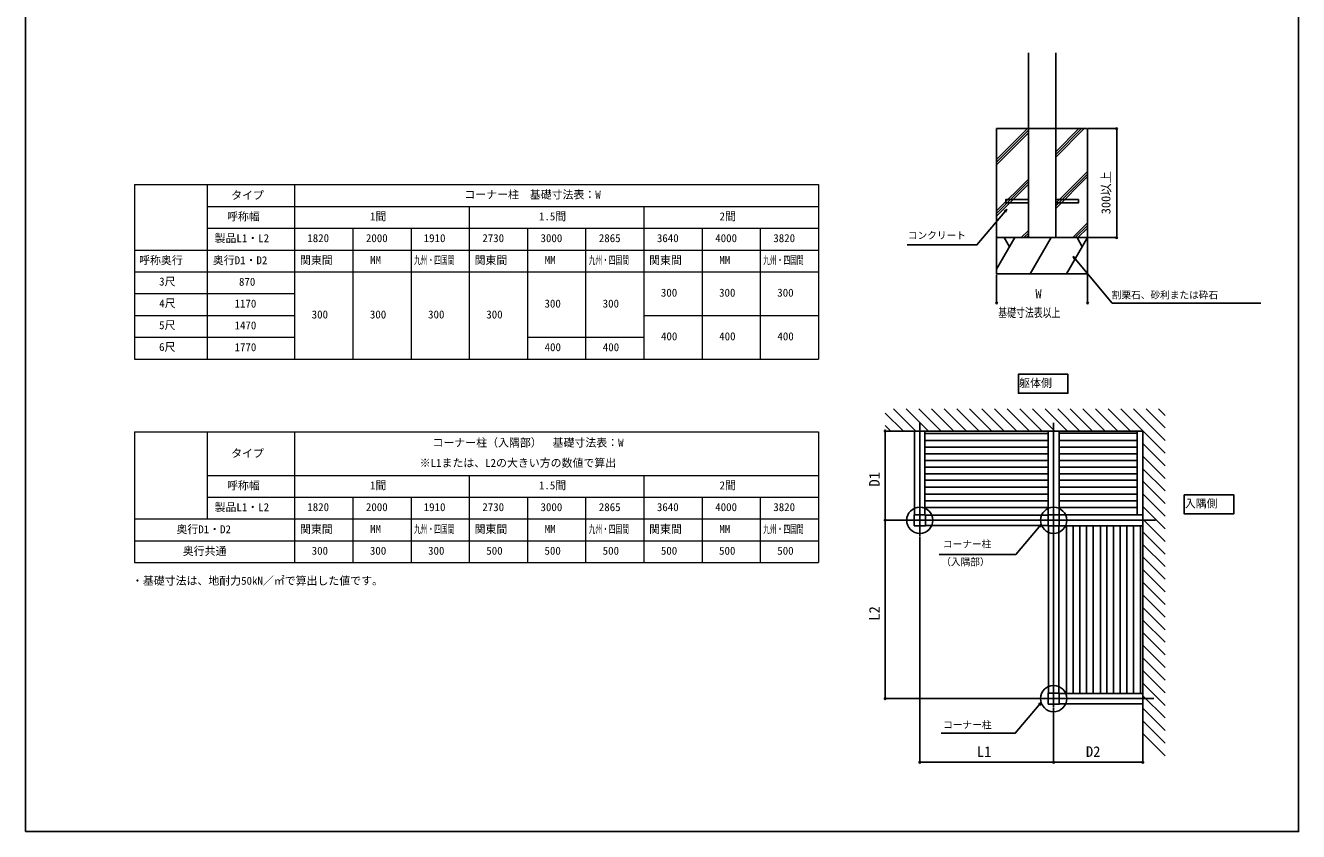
# Model space of a CAD drawing. Units: millimetres, scale not verified. Extents: x -875 to 875, y -1304 to 1297.
# Drawn here: x -875 to 875, y -1304 to -195 of the extents above; entities that cross this region are included whole.
import ezdxf
from ezdxf.enums import TextEntityAlignment as Align

# ---------------------------------------------------------------- set-up
doc = ezdxf.new("R2010")
doc.units = ezdxf.units.MM
doc.header["$LTSCALE"] = 8
doc.layers.add('0-1_TABLE1', color=7, linetype='Continuous', lineweight=18)
for name, color, linetype in [('0-2_USER1', 3, 'Continuous'), ('0-4_YKK_12', 2, 'Continuous'), ('0-6_YKK_A1', 4, 'Continuous'), ('0-7_YKK_D', 6, 'Continuous'), ('0-8_YKK_ZWAK', 7, 'Continuous')]:
    doc.layers.add(name, color=color, linetype=linetype)
doc.styles.add('ＭＳ ゴシック', font='')
doc.styles.get('ＭＳ ゴシック').set_extended_font_data('MS Gothic')

msp = doc.modelspace()

# ---------------------------------------------------------------- linework, layer by layer
at = {"layer": '0-1_TABLE1'}
for p, q in [((-725, -414.2), (215, -414.2)), ((-725, -414.2), (-725, -654.2)), ((-625, -414.2), (-625, -654.2)), ((-505, -414.2), (-505, -654.2)), ((215, -414.2), (215, -654.2)), ((-625, -444.2), (215, -444.2)), ((-265, -444.2), (-265, -654.2)), ((-25, -444.2), (-25, -654.2)), ((-625, -474.2), (215, -474.2)), ((-425, -474.2), (-425, -654.2)), ((-345, -474.2), (-345, -654.2)), ((-185, -474.2), (-185, -654.2)), ((-105, -474.2), (-105, -654.2)), ((55, -474.2), (55, -654.2)), ((135, -474.2), (135, -654.2)), ((-725, -504.2), (215, -504.2)), ((-725, -534.2), (215, -534.2)), ((-725, -564.2), (-505, -564.2)), ((-725, -594.2), (-505, -594.2)), ((-25, -594.2), (215, -594.2)), ((-725, -624.2), (-505, -624.2)), ((-185, -624.2), (-25, -624.2)), ((-725, -654.2), (215, -654.2)), ((-725, -754.2), (215, -754.2)), ((-725, -754.2), (-725, -934.2)), ((-625, -754.2), (-625, -874.2)), ((-505, -754.2), (-505, -934.2)), ((215, -754.2), (215, -934.2)), ((-625, -814.2), (215, -814.2)), ((-265, -814.2), (-265, -934.2)), ((-25, -814.2), (-25, -934.2)), ((-625, -844.2), (215, -844.2)), ((-425, -844.2), (-425, -934.2)), ((-345, -844.2), (-345, -934.2)), ((-185, -844.2), (-185, -934.2)), ((-105, -844.2), (-105, -934.2)), ((55, -844.2), (55, -934.2)), ((135, -844.2), (135, -934.2)), ((-725, -874.2), (215, -874.2)), ((-725, -904.2), (215, -904.2)), ((-725, -934.2), (215, -934.2))]:
    msp.add_line(p, q, dxfattribs=at)
at = {"layer": '0-2_USER1'}
for points in [[(490, -699.2), (490, -675.2), (558, -675.2), (558, -701.2), (490, -701.2)], [(718, -865.2), (718, -841.2), (786, -841.2), (786, -867.2), (718, -867.2)]]:
    msp.add_lwpolyline(points, close=True, dxfattribs=at)
at = {"layer": '0-4_YKK_12'}
for p, q in [((503.75, -487.2), (503.741, -233.177)), ((541.25, -487.2), (541.241, -233.177)), ((503.75, -487.2), (541.25, -487.2)), ((354.366, -741.795), (354.366, -897.322)), ((538.347, -741.795), (538.347, -1132.549)), ((337.156, -875.987), (678.165, -875.987)), ((520.196, -1121.293), (676.04, -1121.293))]:
    msp.add_line(p, q, dxfattribs=at)
for centre in [(354.366, -875.987), (538.347, -875.987), (538.347, -1121.293)]:
    msp.add_circle(centre, 18.026, dxfattribs=at)
at = {"layer": '0-6_YKK_A1'}
for p, q in [((460, -337.2), (460, -537.2)), ((460, -379.603), (502.403, -337.2)), ((460, -383.228), (503.75, -339.478)), ((460, -386.853), (503.75, -343.103)), ((503.75, -337.2), (503.75, -487.2)), ((503.75, -337.2), (503.75, -487.2)), ((503.75, -487.2), (503.75, -337.2)), ((541.25, -337.2), (541.25, -487.2)), ((541.25, -487.2), (541.25, -337.2)), ((541.25, -369.064), (573.114, -337.2)), ((541.25, -372.689), (576.739, -337.2)), ((541.25, -376.314), (580.364, -337.2)), ((585, -337.2), (585, -537.2)), ((541.25, -439.774), (585, -396.024)), ((541.25, -443.399), (585, -399.649)), ((460, -450.314), (503.75, -406.564)), ((460, -453.939), (503.75, -410.189)), ((460, -457.564), (503.75, -413.814)), ((541.25, -447.024), (585, -403.274)), ((503.75, -434.95), (472.5, -434.95)), ((541.249, -434.95), (572.499, -434.95)), ((541.25, -434.95), (572.5, -434.95)), ((503.749, -439.45), (472.499, -439.45)), ((503.75, -439.45), (472.5, -439.45)), ((541.25, -439.45), (572.5, -439.45)), ((564.535, -487.2), (585, -466.735)), ((568.16, -487.2), (585, -470.36)), ((460, -487.2), (585, -487.2)), ((460, -530.501), (485, -487.2)), ((477.783, -499.7), (470.566, -487.2)), ((493.824, -487.2), (503.75, -477.274)), ((497.449, -487.2), (503.75, -480.899)), ((501.074, -487.2), (503.75, -484.524)), ((503.75, -487.2), (541.25, -487.2)), ((503.75, -487.2), (541.25, -487.2)), ((506.132, -537.2), (535, -487.2)), ((556.132, -537.2), (585, -487.2)), ((577.783, -499.7), (570.566, -487.2)), ((571.785, -487.2), (585, -473.985)), ((585, -537.2), (460, -537.2)), ((306.867, -728.452), (331.748, -753.333)), ((318.43, -722.67), (349.094, -753.333)), ((335.776, -722.67), (366.44, -753.333)), ((353.122, -722.67), (383.785, -753.333)), ((370.468, -722.67), (401.131, -753.333)), ((387.814, -722.67), (418.477, -753.333)), ((405.16, -722.67), (435.823, -753.333)), ((422.505, -722.67), (453.169, -753.333)), ((439.851, -722.67), (470.515, -753.333)), ((457.197, -722.67), (487.86, -753.333)), ((474.543, -722.67), (505.206, -753.333)), ((491.889, -722.67), (522.552, -753.333)), ((509.234, -722.67), (539.898, -753.333)), ((526.58, -722.67), (557.244, -753.333)), ((543.926, -722.67), (574.589, -753.333)), ((561.272, -722.67), (591.935, -753.333)), ((578.618, -722.67), (609.281, -753.333)), ((595.964, -722.67), (626.627, -753.333)), ((613.309, -722.67), (643.973, -753.333)), ((630.655, -722.67), (691.663, -783.678)), ((648.001, -722.67), (691.663, -766.332)), ((665.347, -722.67), (691.663, -748.986)), ((682.693, -722.67), (691.663, -731.64)), ((306.867, -745.798), (314.402, -753.333)), ((347.29, -868.321), (347.29, -753.333)), ((361.443, -868.321), (361.443, -753.333)), ((361.443, -756.399), (530.681, -756.399)), ((361.443, -766.27), (530.681, -766.27)), ((530.681, -753.333), (530.681, -883.652)), ((546.012, -883.652), (546.012, -753.333)), ((546.012, -756.387), (653.334, -756.387)), ((546.012, -766.258), (653.334, -766.258)), ((585.617, -753.333), (577.956, -753.333)), ((621.391, -753.333), (613.73, -753.333)), ((653.334, -753.333), (653.334, -868.321)), ((361.443, -775.469), (530.681, -775.469)), ((361.443, -784.668), (530.681, -784.668)), ((546.012, -775.457), (653.334, -775.457)), ((546.012, -784.656), (653.334, -784.656)), ((661, -770.36), (691.663, -801.024)), ((361.443, -793.867), (530.681, -793.867)), ((361.443, -803.066), (530.681, -803.066)), ((546.012, -793.855), (653.334, -793.855)), ((546.012, -803.054), (653.334, -803.054)), ((661, -787.706), (691.663, -818.37)), ((361.443, -812.265), (530.681, -812.265)), ((361.443, -820.792), (530.681, -820.792)), ((546.012, -812.253), (653.334, -812.253)), ((546.012, -820.78), (653.334, -820.78)), ((661, -805.052), (691.663, -835.715)), ((661, -822.398), (691.663, -853.061)), ((361.443, -830.664), (530.681, -830.664)), ((361.443, -839.863), (530.681, -839.863)), ((546.012, -830.651), (653.334, -830.651)), ((546.012, -839.85), (653.334, -839.85)), ((661, -839.744), (691.663, -870.407)), ((361.443, -849.062), (530.681, -849.062)), ((546.012, -849.049), (653.334, -849.049)), ((661, -857.089), (691.663, -887.753)), ((361.443, -858.261), (530.681, -858.261)), ((530.681, -868.91), (362.032, -868.91)), ((661, -868.321), (530.681, -868.321)), ((546.012, -858.248), (653.334, -858.248)), ((577.956, -868.312), (585.617, -868.312)), ((613.73, -868.312), (621.391, -868.312)), ((661, -874.435), (691.663, -905.099)), ((347.422, -875.987), (346.681, -875.987)), ((530.681, -883.063), (362.032, -883.063)), ((530.681, -883.652), (661, -883.652)), ((531.27, -883.652), (531.27, -1113.628)), ((545.423, -883.652), (545.423, -1113.628)), ((556.073, -883.652), (556.073, -1114.217)), ((565.272, -883.652), (565.272, -1114.217)), ((574.471, -883.652), (574.471, -1114.217)), ((583.67, -883.652), (583.67, -1114.217)), ((592.869, -883.652), (592.869, -1114.217)), ((602.74, -883.652), (602.74, -1114.217)), ((611.267, -883.652), (611.267, -1114.217)), ((620.466, -883.652), (620.466, -1114.217)), ((629.665, -883.652), (629.665, -1114.217)), ((638.864, -883.652), (638.864, -1114.217)), ((648.063, -883.652), (648.063, -1114.217)), ((657.934, -883.652), (657.934, -1114.217)), ((661, -891.781), (691.663, -922.444)), ((661, -909.127), (691.663, -939.79)), ((661, -926.473), (691.663, -957.136)), ((661, -943.819), (691.663, -974.482)), ((661, -961.164), (691.663, -991.828)), ((661, -978.51), (691.663, -1009.174)), ((661, -995.856), (691.663, -1026.519)), ((661, -1013.202), (691.663, -1043.865)), ((661, -1030.548), (691.663, -1061.211)), ((661, -1047.893), (691.663, -1078.557)), ((661, -1065.239), (691.663, -1095.903)), ((661, -1082.585), (691.663, -1113.248)), ((661, -1099.931), (691.663, -1130.594)), ((661, -1114.217), (546.012, -1114.217)), ((661, -1117.277), (691.663, -1147.94)), ((538.347, -1129.067), (538.347, -1128.067)), ((661, -1128.37), (546.012, -1128.37)), ((661, -1134.623), (691.663, -1165.286)), ((661, -1151.968), (691.663, -1182.632)), ((661, -1169.314), (691.663, -1199.978))]:
    msp.add_line(p, q, dxfattribs=at)
for points in [[(460, -337.2), (552.5, -337.2), (585, -337.2)], [(541.25, -337.2), (541.25, -487.2), (503.75, -487.2)], [(472.499, -439.45), (472.499, -434.95), (503.749, -434.95)], [(472.5, -434.95), (472.5, -439.45), (503.75, -439.45)], [(472.5, -439.45), (472.5, -434.95), (503.75, -434.95)], [(572.499, -434.95), (572.499, -439.45), (541.249, -439.45)], [(572.5, -439.45), (572.5, -434.95), (541.25, -434.95)], [(572.5, -434.95), (572.5, -439.45), (541.25, -439.45)], [(460, -487.2), (585, -487.2), (460, -487.2)], [(661, -1204.006), (661, -753.333), (306.867, -753.333)]]:
    msp.add_lwpolyline(points, dxfattribs=at)
for points in [[(346.701, -883.652), (362.032, -883.652), (362.032, -868.321), (346.701, -868.321)], [(530.681, -1128.959), (546.012, -1128.959), (546.012, -1113.628), (530.681, -1113.628)]]:
    msp.add_lwpolyline(points, close=True, dxfattribs=at)
at = {"layer": '0-7_YKK_D'}
for p, q in [((586, -337.2), (626, -337.2)), ((625, -487.2), (625, -337.2)), ((586, -487.2), (626, -487.2)), ((460, -538.2), (460, -578.2)), ((585, -538.2), (585, -578.2)), ((460, -577.2), (460.068, -577.2)), ((585, -577.2), (584.932, -577.2)), ((305.867, -753.333), (305.701, -753.333)), ((306.701, -753.333), (306.701, -875.987)), ((336.156, -875.987), (305.701, -875.987)), ((336.156, -875.987), (305.701, -875.987)), ((306.701, -875.987), (306.701, -1121.293)), ((354.366, -898.322), (354.366, -1209.959)), ((519.196, -1121.293), (305.701, -1121.293)), ((538.347, -1133.549), (538.347, -1209.959)), ((538.347, -1133.549), (538.347, -1209.959)), ((661, -1129.37), (661, -1209.959)), ((354.366, -1208.959), (538.347, -1208.959)), ((538.347, -1208.959), (661, -1208.959))]:
    msp.add_line(p, q, dxfattribs=at)
for points in [[(473.911, -448.387), (471.179, -451.642), (432.952, -497.2), (337.22, -497.2)], [(470.307, -450.91), (473.911, -448.387), (472.052, -452.374)], [(567.078, -517.191), (565.219, -513.204), (568.823, -515.727)], [(565.219, -513.204), (567.951, -516.459), (618.918, -577.2), (823.006, -577.2)], [(521.221, -881.611), (518.489, -884.867), (486.439, -923.063), (380.801, -923.063)], [(517.616, -884.135), (521.221, -881.611), (519.361, -885.599)], [(521.132, -1126.64), (518.4, -1129.895), (485.622, -1168.959), (383.711, -1168.959)], [(517.528, -1129.163), (521.132, -1126.64), (519.272, -1130.627)]]:
    msp.add_lwpolyline(points, dxfattribs=at)
for centre in [(625, -337.2), (625, -487.2), (460, -577.2), (585, -577.2), (306.701, -753.333), (306.701, -875.987), (306.701, -875.987), (306.701, -1121.293), (354.366, -1208.959), (538.347, -1208.959), (538.347, -1208.959), (661, -1208.959)]:
    msp.add_circle(centre, 1.075, dxfattribs=at)
at = {"layer": '0-8_YKK_ZWAK'}
msp.add_line((-875, 1245.8), (-875, -1304.2), dxfattribs=at)
msp.add_lwpolyline([(-875, -1304.2), (875, -1304.2), (875, 1245.8)], dxfattribs=at)

# ---------------------------------------------------------------- texts
at = {"layer": '0-1_TABLE1', "style": 'ＭＳ ゴシック'}
for s, p in [('タイプ', (-592.188, -437.723)), ('コーナー柱\u3000基礎寸法表：W', (-271.733, -436.785)), ('呼称幅', (-597.898, -467.041)), ('1間', (-401.449, -466.743)), ('1.5間', (-169.119, -466.743)), ('2間', (79.148, -466.743)), ('製品L1・L2', (-615.028, -496.785)), ('1820', (-487.585, -496.7)), ('2000', (-406.989, -496.7)), ('1910', (-327.585, -496.7)), ('2730', (-246.989, -496.7)), ('3000', (-166.989, -496.7)), ('2865', (-86.818, -496.7)), ('3640', (-6.989, -496.7)), ('4000', (73.182, -496.7)), ('3820', (153.011, -496.7)), ('呼称奥行', (-718.807, -527.169)), ('奥行D1・D2', (-617.415, -527.169)), ('関東間', (-497.685, -526.998)), ('MM', (-401.193, -526.7)), ('関東間', (-257.685, -526.998)), ('MM', (-161.193, -526.7)), ('関東間', (-17.685, -526.998)), ('MM', (78.807, -526.7)), ('3尺', (-691.278, -556.402)), ('870', (-581.491, -556.7)), ('300', (-1.534, -571.7)), ('300', (78.466, -571.7)), ('300', (158.466, -571.7)), ('4尺', (-691.108, -586.402)), ('1170', (-587.585, -586.7)), ('300', (-161.534, -586.7)), ('300', (-81.534, -586.7)), ('300', (-481.534, -601.7)), ('300', (-401.534, -601.7)), ('300', (-321.534, -601.7)), ('300', (-241.534, -601.7)), ('5尺', (-691.278, -616.402)), ('1470', (-587.585, -616.7)), ('400', (-1.364, -631.7)), ('400', (78.636, -631.7)), ('400', (158.636, -631.7)), ('6尺', (-691.321, -646.402)), ('1770', (-587.585, -646.7)), ('400', (-161.364, -646.7)), ('400', (-81.364, -646.7)), ('コーナー柱（入隅部）\u3000基礎寸法表：W', (-315.369, -778.007)), ('タイプ', (-592.188, -792.723)), ('※L1または、L2の大きい方の数値で算出', (-333.054, -805.905)), ('呼称幅', (-597.898, -837.041)), ('1間', (-401.449, -836.743)), ('1.5間', (-169.119, -836.743)), ('2間', (79.148, -836.743)), ('製品L1・L2', (-615.028, -866.785)), ('1820', (-487.585, -866.7)), ('2000', (-406.989, -866.7)), ('1910', (-327.585, -866.7)), ('2730', (-246.989, -866.7)), ('3000', (-166.989, -866.7)), ('2865', (-86.818, -866.7)), ('3640', (-6.989, -866.7)), ('4000', (73.182, -866.7)), ('3820', (153.011, -866.7)), ('奥行D1・D2', (-667.415, -897.169)), ('関東間', (-497.685, -896.998)), ('MM', (-401.193, -896.7)), ('関東間', (-257.685, -896.998)), ('MM', (-161.193, -896.7)), ('関東間', (-17.685, -896.998)), ('MM', (78.807, -896.7)), ('奥行共通', (-658.722, -927.169)), ('300', (-481.534, -926.7)), ('300', (-401.534, -926.7)), ('300', (-321.534, -926.7)), ('500', (-241.534, -926.7)), ('500', (-161.534, -926.7)), ('500', (-81.534, -926.7)), ('500', (-1.534, -926.7)), ('500', (78.466, -926.7)), ('500', (158.466, -926.7))]:
    msp.add_text(s, height=11, dxfattribs=at).set_placement(p, align=Align.BOTTOM_LEFT)
at = {"layer": '0-1_TABLE1', "style": 'ＭＳ ゴシック', "width": 0.6}
for p in [(-340.821, -526.956), (-100.821, -526.956), (139.179, -526.956), (-340.821, -896.956), (-100.821, -896.956), (139.179, -896.956)]:
    msp.add_text('九州・四国間', height=11, dxfattribs=at).set_placement(p, align=Align.BOTTOM_LEFT)
at = {"layer": '0-2_USER1', "style": 'ＭＳ ゴシック'}
for s, p in [('躯体側', (490.977, -696.013)), ('入隅側', (718.636, -861.757)), ('・基礎寸法は、地耐力50kN／㎡で算出した値です。', (-728.58, -967.984))]:
    msp.add_text(s, height=11, dxfattribs=at).set_placement(p, align=Align.BOTTOM_LEFT)
at = {"layer": '0-7_YKK_D', "style": 'ＭＳ ゴシック'}
for s, height, p in [('300以上', 12.46, (620.165, -455.038)), ('D1', 14.66, (303.701, -829.603)), ('L2', 14.66, (303.701, -1014.151))]:
    msp.add_text(s, height=height, rotation=90, dxfattribs=at).set_placement(p, align=Align.BOTTOM_LEFT)
for s, height, p in [('コンクリート', 9.751, (337.946, -491.89)), ('W', 12.46, (513.324, -574.2)), ('割栗石、砂利または砕石', 9.751, (618.164, -573.896)), ('コーナー柱', 9.751, (386.141, -916.541)), ('（入隅部）', 9.751, (383.799, -941.05)), ('コーナー柱', 9.751, (386.484, -1165.214)), ('L1', 14.66, (432.834, -1205.959)), ('D2', 14.66, (582.741, -1205.959))]:
    msp.add_text(s, height=height, dxfattribs=at).set_placement(p, align=Align.BOTTOM_LEFT)
at = {"layer": '0-7_YKK_D', "style": 'ＭＳ ゴシック', "width": 0.7}
msp.add_text('基礎寸法表以上', height=12.46, dxfattribs=at).set_placement((462.256, -600.291), align=Align.BOTTOM_LEFT)

doc.saveas('drawing.dxf')
